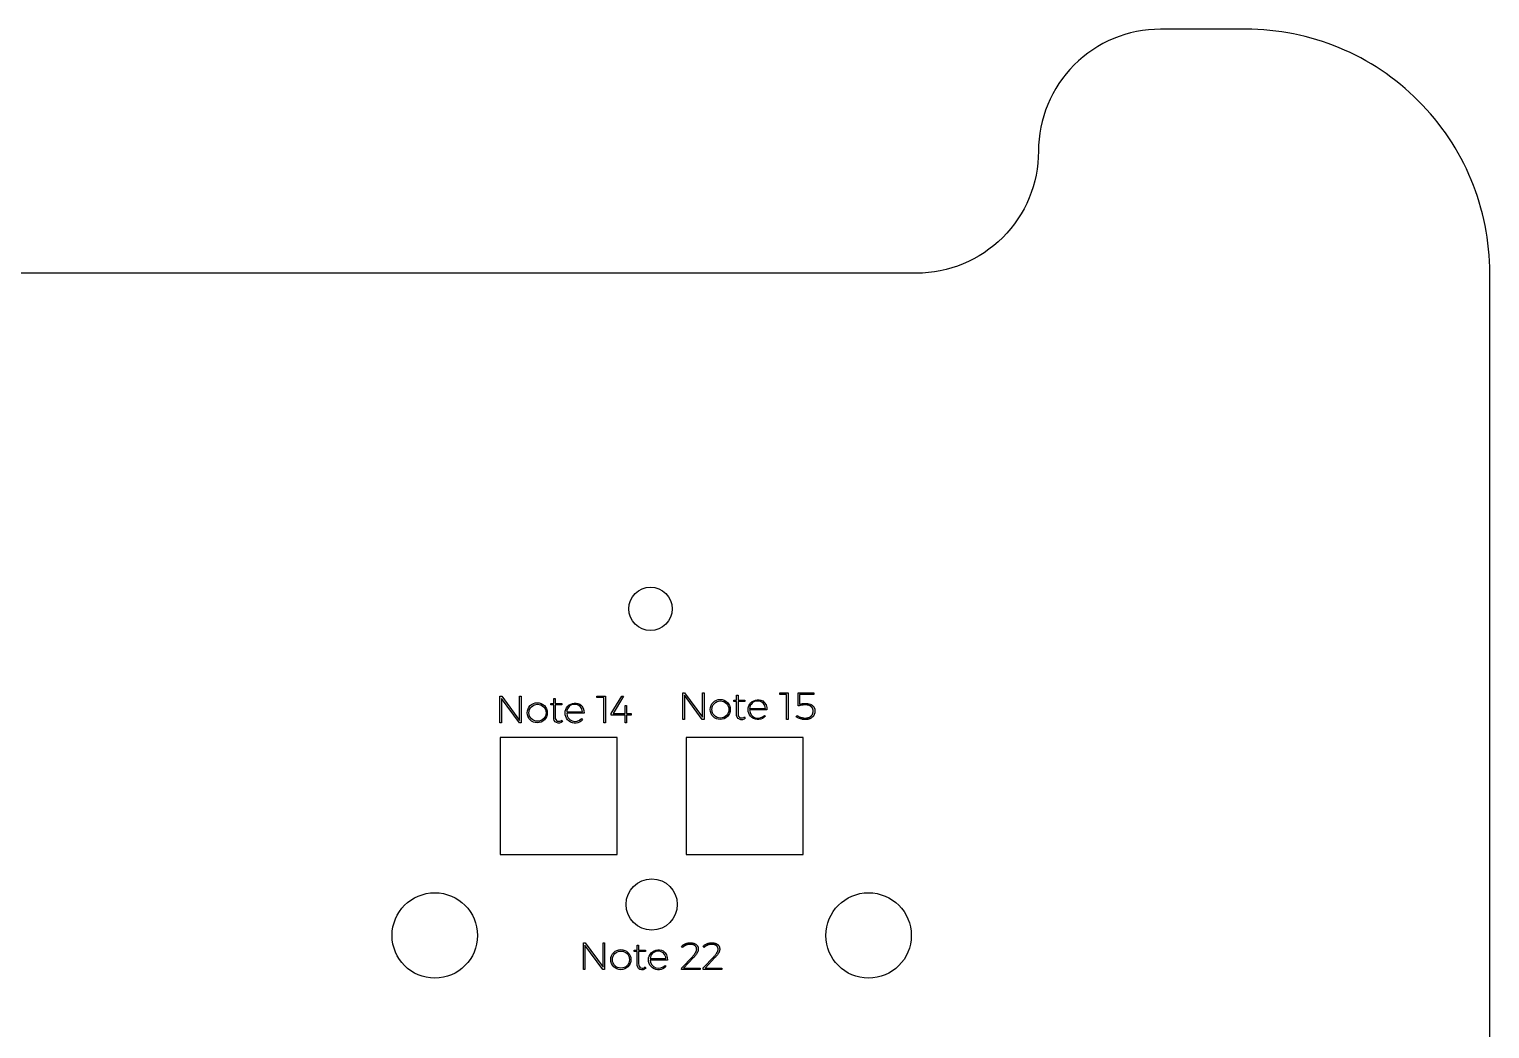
# Model space of a CAD drawing. Header units: millimetres. Extents: x -1043 to -744, y -1370 to -1206.
# Drawn here: x -864 to -744.3, y -1288.4 to -1206.5 of the extents above; entities that cross this region are included whole.
import ezdxf

# ---------------------------------------------------------------- set-up
doc = ezdxf.new("R2010")
doc.units = ezdxf.units.MM
doc.header["$MEASUREMENT"] = 0
doc.layers.add('Electronics$CUT3', color=178, linetype='Continuous', true_color=0x000000)
doc.layers.add('Electronics$ENGRAVE1', color=5, linetype='Continuous', true_color=0x0000ff)

msp = doc.modelspace()

# ---------------------------------------------------------------- linework, layer by layer
at = {"layer": 'Electronics$CUT3'}
msp.add_lwpolyline([(-1043.3, -1226.5), (-1043.3, -1350.34, 0.414214), (-1023.3, -1370.34), (-764.3, -1370.34, 0.414214), (-744.3, -1350.34), (-744.3, -1226.5, 0.414214), (-764.3, -1206.5), (-771.3, -1206.5, 0.414214), (-781.3, -1216.5, -0.414214), (-791.3, -1226.5), (-996.3, -1226.5, -0.414214), (-1006.3, -1216.5, 0.414214), (-1016.3, -1206.5), (-1023.3, -1206.5, 0.414214)], format="xyb", close=True, dxfattribs=at)
msp.add_lwpolyline([(-1043.3, -1226.5), (-1043.3, -1350.34, 0.414214), (-1023.3, -1370.34), (-764.3, -1370.34, 0.414214), (-744.3, -1350.34), (-744.3, -1226.5, 0.414214), (-764.3, -1206.5), (-771.3, -1206.5, 0.414214), (-781.3, -1216.5, -0.414214), (-791.3, -1226.5), (-996.3, -1226.5, -0.414214), (-1006.3, -1216.5, 0.414214), (-1016.3, -1206.5), (-1023.3, -1206.5, 0.414214)], format="xyb", close=True, dxfattribs=at)
for points in [[(-825.41, -1274.14), (-815.82, -1274.14), (-815.82, -1264.55), (-825.41, -1264.55)], [(-810.17, -1274.14), (-800.58, -1274.14), (-800.58, -1264.55), (-810.17, -1264.55)]]:
    msp.add_lwpolyline(points, close=True, dxfattribs=at)
for centre, radius in [((-813.1, -1254), 1.78), ((-813.1, -1254), 1.78), ((-813, -1278.23), 2.1), ((-830.78, -1280.77), 3.5), ((-795.22, -1280.77), 3.5)]:
    msp.add_circle(centre, radius, dxfattribs=at)
at = {"layer": 'Electronics$ENGRAVE1'}
for points in [[(-823.83, -1261.15), (-823.7, -1261.15), (-823.7, -1263.34), (-823.85, -1263.34), (-825.31, -1261.35), (-825.31, -1263.34), (-825.44, -1263.34), (-825.44, -1261.15), (-825.29, -1261.15), (-823.83, -1263.15)], [(-817.49, -1261.15), (-816.8, -1261.15), (-816.8, -1263.34), (-816.93, -1263.34), (-816.93, -1261.28), (-817.49, -1261.28)], [(-814.69, -1262.59), (-814.69, -1262.72), (-815.06, -1262.72), (-815.06, -1263.34), (-815.18, -1263.34), (-815.18, -1262.72), (-816.31, -1262.72), (-816.31, -1262.59), (-815.44, -1261.15), (-815.3, -1261.15), (-816.17, -1262.59), (-815.18, -1262.59), (-815.18, -1261.93), (-815.06, -1261.93), (-815.06, -1262.59)], [(-808.83, -1260.88), (-808.71, -1260.88), (-808.71, -1263.07), (-808.86, -1263.07), (-810.32, -1261.08), (-810.32, -1263.07), (-810.45, -1263.07), (-810.45, -1260.88), (-810.3, -1260.88), (-808.83, -1262.88)], [(-802.5, -1260.88), (-801.81, -1260.88), (-801.81, -1263.07), (-801.94, -1263.07), (-801.94, -1261.01), (-802.5, -1261.01)], [(-816.99, -1281.38), (-816.86, -1281.38), (-816.86, -1283.57), (-817.01, -1283.57), (-818.47, -1281.57), (-818.47, -1283.57), (-818.6, -1283.57), (-818.6, -1281.38), (-818.45, -1281.38), (-816.99, -1283.37)], [(-809.02, -1283.44), (-809.02, -1283.57), (-810.55, -1283.57), (-810.54, -1283.43), (-809.66, -1282.51), (-809.63, -1282.47), (-809.59, -1282.43), (-809.55, -1282.39), (-809.52, -1282.35), (-809.49, -1282.3), (-809.46, -1282.26), (-809.45, -1282.24), (-809.43, -1282.22), (-809.42, -1282.2), (-809.41, -1282.18), (-809.4, -1282.16), (-809.39, -1282.14), (-809.38, -1282.12), (-809.37, -1282.1), (-809.36, -1282.08), (-809.35, -1282.07), (-809.34, -1282.05), (-809.34, -1282.03), (-809.33, -1282.01), (-809.33, -1282), (-809.33, -1281.99), (-809.32, -1281.98), (-809.32, -1281.97), (-809.32, -1281.96), (-809.32, -1281.95), (-809.32, -1281.95), (-809.32, -1281.94), (-809.32, -1281.93), (-809.32, -1281.92), (-809.31, -1281.92), (-809.31, -1281.91), (-809.31, -1281.9), (-809.31, -1281.89), (-809.31, -1281.88), (-809.32, -1281.87), (-809.32, -1281.85), (-809.32, -1281.84), (-809.32, -1281.83), (-809.32, -1281.82), (-809.32, -1281.81), (-809.33, -1281.8), (-809.33, -1281.79), (-809.33, -1281.78), (-809.33, -1281.77), (-809.34, -1281.76), (-809.34, -1281.75), (-809.35, -1281.74), (-809.35, -1281.73), (-809.36, -1281.72), (-809.36, -1281.71), (-809.37, -1281.71), (-809.37, -1281.7), (-809.38, -1281.69), (-809.38, -1281.68), (-809.39, -1281.67), (-809.4, -1281.66), (-809.4, -1281.66), (-809.41, -1281.65), (-809.42, -1281.64), (-809.43, -1281.63), (-809.43, -1281.63), (-809.44, -1281.62), (-809.45, -1281.61), (-809.46, -1281.6), (-809.47, -1281.6), (-809.48, -1281.59), (-809.49, -1281.59), (-809.5, -1281.58), (-809.51, -1281.57), (-809.52, -1281.57), (-809.53, -1281.56), (-809.54, -1281.56), (-809.55, -1281.55), (-809.56, -1281.55), (-809.57, -1281.54), (-809.58, -1281.54), (-809.6, -1281.53), (-809.61, -1281.53), (-809.62, -1281.53), (-809.63, -1281.52), (-809.64, -1281.52), (-809.66, -1281.52), (-809.67, -1281.51), (-809.68, -1281.51), (-809.7, -1281.51), (-809.71, -1281.51), (-809.74, -1281.5), (-809.77, -1281.5), (-809.79, -1281.5), (-809.82, -1281.5), (-809.86, -1281.5), (-809.88, -1281.5), (-809.9, -1281.5), (-809.92, -1281.5), (-809.94, -1281.5), (-809.96, -1281.5), (-809.98, -1281.51), (-810, -1281.51), (-810.02, -1281.51), (-810.04, -1281.52), (-810.06, -1281.52), (-810.08, -1281.53), (-810.1, -1281.54), (-810.12, -1281.54), (-810.14, -1281.55), (-810.16, -1281.56), (-810.19, -1281.57), (-810.21, -1281.58), (-810.23, -1281.59), (-810.25, -1281.6), (-810.27, -1281.61), (-810.29, -1281.62), (-810.31, -1281.63), (-810.33, -1281.64), (-810.34, -1281.65), (-810.36, -1281.66), (-810.38, -1281.68), (-810.4, -1281.69), (-810.42, -1281.7), (-810.43, -1281.72), (-810.45, -1281.73), (-810.47, -1281.75), (-810.48, -1281.76), (-810.55, -1281.66), (-810.53, -1281.64), (-810.51, -1281.63), (-810.49, -1281.61), (-810.48, -1281.59), (-810.46, -1281.58), (-810.44, -1281.56), (-810.42, -1281.55), (-810.4, -1281.54), (-810.37, -1281.52), (-810.35, -1281.51), (-810.33, -1281.5), (-810.31, -1281.49), (-810.29, -1281.48), (-810.27, -1281.47), (-810.24, -1281.45), (-810.22, -1281.45), (-810.2, -1281.44), (-810.17, -1281.43), (-810.15, -1281.42), (-810.13, -1281.41), (-810.1, -1281.4), (-810.08, -1281.4), (-810.06, -1281.39), (-810.03, -1281.39), (-810.01, -1281.38), (-809.99, -1281.38), (-809.96, -1281.38), (-809.94, -1281.37), (-809.91, -1281.37), (-809.89, -1281.37), (-809.87, -1281.37), (-809.84, -1281.37), (-809.81, -1281.37), (-809.77, -1281.37), (-809.73, -1281.37), (-809.7, -1281.38), (-809.68, -1281.38), (-809.66, -1281.38), (-809.65, -1281.39), (-809.63, -1281.39), (-809.62, -1281.39), (-809.6, -1281.4), (-809.58, -1281.4), (-809.57, -1281.4), (-809.55, -1281.41), (-809.54, -1281.41), (-809.52, -1281.42), (-809.51, -1281.42), (-809.5, -1281.43), (-809.48, -1281.43), (-809.47, -1281.44), (-809.46, -1281.45), (-809.44, -1281.45), (-809.43, -1281.46), (-809.42, -1281.47), (-809.4, -1281.48), (-809.39, -1281.48), (-809.38, -1281.49), (-809.37, -1281.5), (-809.36, -1281.51), (-809.35, -1281.52), (-809.34, -1281.53), (-809.33, -1281.54), (-809.32, -1281.55), (-809.31, -1281.56), (-809.3, -1281.57), (-809.29, -1281.58), (-809.28, -1281.59), (-809.27, -1281.6), (-809.26, -1281.61), (-809.26, -1281.62), (-809.25, -1281.63), (-809.24, -1281.64), (-809.24, -1281.65), (-809.23, -1281.66), (-809.22, -1281.67), (-809.22, -1281.69), (-809.21, -1281.7), (-809.21, -1281.71), (-809.2, -1281.72), (-809.2, -1281.74), (-809.2, -1281.75), (-809.19, -1281.76), (-809.19, -1281.78), (-809.19, -1281.79), (-809.19, -1281.8), (-809.18, -1281.82), (-809.18, -1281.83), (-809.18, -1281.84), (-809.18, -1281.86), (-809.18, -1281.87), (-809.18, -1281.89), (-809.18, -1281.9), (-809.18, -1281.91), (-809.18, -1281.92), (-809.18, -1281.92), (-809.18, -1281.93), (-809.18, -1281.94), (-809.18, -1281.95), (-809.19, -1281.96), (-809.19, -1281.97), (-809.19, -1281.98), (-809.19, -1281.99), (-809.19, -1282), (-809.2, -1282.01), (-809.2, -1282.02), (-809.21, -1282.04), (-809.21, -1282.06), (-809.22, -1282.08), (-809.23, -1282.1), (-809.24, -1282.13), (-809.25, -1282.15), (-809.26, -1282.17), (-809.27, -1282.19), (-809.29, -1282.21), (-809.3, -1282.24), (-809.31, -1282.26), (-809.34, -1282.31), (-809.38, -1282.35), (-809.41, -1282.4), (-809.45, -1282.45), (-809.49, -1282.5), (-809.53, -1282.54), (-809.58, -1282.59), (-810.39, -1283.44)], [(-807.26, -1283.44), (-807.26, -1283.57), (-808.79, -1283.57), (-808.79, -1283.43), (-807.91, -1282.51), (-807.87, -1282.47), (-807.83, -1282.43), (-807.79, -1282.39), (-807.76, -1282.35), (-807.73, -1282.3), (-807.7, -1282.26), (-807.69, -1282.24), (-807.67, -1282.22), (-807.66, -1282.2), (-807.65, -1282.18), (-807.64, -1282.16), (-807.63, -1282.14), (-807.62, -1282.12), (-807.61, -1282.1), (-807.6, -1282.08), (-807.59, -1282.07), (-807.59, -1282.05), (-807.58, -1282.03), (-807.57, -1282.01), (-807.57, -1282), (-807.57, -1281.99), (-807.56, -1281.98), (-807.56, -1281.97), (-807.56, -1281.96), (-807.56, -1281.95), (-807.56, -1281.95), (-807.56, -1281.94), (-807.56, -1281.93), (-807.56, -1281.92), (-807.56, -1281.92), (-807.56, -1281.91), (-807.56, -1281.9), (-807.56, -1281.89), (-807.56, -1281.88), (-807.56, -1281.87), (-807.56, -1281.85), (-807.56, -1281.84), (-807.56, -1281.83), (-807.56, -1281.82), (-807.56, -1281.81), (-807.57, -1281.8), (-807.57, -1281.79), (-807.57, -1281.78), (-807.58, -1281.77), (-807.58, -1281.76), (-807.58, -1281.75), (-807.59, -1281.74), (-807.59, -1281.73), (-807.6, -1281.72), (-807.6, -1281.71), (-807.61, -1281.71), (-807.61, -1281.7), (-807.62, -1281.69), (-807.62, -1281.68), (-807.63, -1281.67), (-807.64, -1281.66), (-807.64, -1281.66), (-807.65, -1281.65), (-807.66, -1281.64), (-807.67, -1281.63), (-807.67, -1281.63), (-807.68, -1281.62), (-807.69, -1281.61), (-807.7, -1281.6), (-807.71, -1281.6), (-807.72, -1281.59), (-807.73, -1281.59), (-807.74, -1281.58), (-807.75, -1281.57), (-807.76, -1281.57), (-807.77, -1281.56), (-807.78, -1281.56), (-807.79, -1281.55), (-807.8, -1281.55), (-807.81, -1281.54), (-807.82, -1281.54), (-807.84, -1281.53), (-807.85, -1281.53), (-807.86, -1281.53), (-807.87, -1281.52), (-807.89, -1281.52), (-807.9, -1281.52), (-807.91, -1281.51), (-807.92, -1281.51), (-807.94, -1281.51), (-807.95, -1281.51), (-807.98, -1281.5), (-808.01, -1281.5), (-808.04, -1281.5), (-808.07, -1281.5), (-808.1, -1281.5), (-808.12, -1281.5), (-808.14, -1281.5), (-808.16, -1281.5), (-808.18, -1281.5), (-808.2, -1281.5), (-808.22, -1281.51), (-808.24, -1281.51), (-808.26, -1281.51), (-808.28, -1281.52), (-808.3, -1281.52), (-808.32, -1281.53), (-808.34, -1281.54), (-808.36, -1281.54), (-808.39, -1281.55), (-808.41, -1281.56), (-808.43, -1281.57), (-808.45, -1281.58), (-808.47, -1281.59), (-808.49, -1281.6), (-808.51, -1281.61), (-808.53, -1281.62), (-808.55, -1281.63), (-808.57, -1281.64), (-808.59, -1281.65), (-808.6, -1281.66), (-808.62, -1281.68), (-808.64, -1281.69), (-808.66, -1281.7), (-808.68, -1281.72), (-808.69, -1281.73), (-808.71, -1281.75), (-808.73, -1281.76), (-808.79, -1281.66), (-808.77, -1281.64), (-808.75, -1281.63), (-808.74, -1281.61), (-808.72, -1281.59), (-808.7, -1281.58), (-808.68, -1281.56), (-808.66, -1281.55), (-808.64, -1281.54), (-808.62, -1281.52), (-808.6, -1281.51), (-808.57, -1281.5), (-808.55, -1281.49), (-808.53, -1281.48), (-808.51, -1281.47), (-808.48, -1281.45), (-808.46, -1281.45), (-808.44, -1281.44), (-808.41, -1281.43), (-808.39, -1281.42), (-808.37, -1281.41), (-808.34, -1281.4), (-808.32, -1281.4), (-808.3, -1281.39), (-808.27, -1281.39), (-808.25, -1281.38), (-808.23, -1281.38), (-808.2, -1281.38), (-808.18, -1281.37), (-808.16, -1281.37), (-808.13, -1281.37), (-808.11, -1281.37), (-808.08, -1281.37), (-808.05, -1281.37), (-808.01, -1281.37), (-807.97, -1281.37), (-807.94, -1281.38), (-807.92, -1281.38), (-807.91, -1281.38), (-807.89, -1281.39), (-807.87, -1281.39), (-807.86, -1281.39), (-807.84, -1281.4), (-807.82, -1281.4), (-807.81, -1281.4), (-807.79, -1281.41), (-807.78, -1281.41), (-807.77, -1281.42), (-807.75, -1281.42), (-807.74, -1281.43), (-807.72, -1281.43), (-807.71, -1281.44), (-807.7, -1281.45), (-807.68, -1281.45), (-807.67, -1281.46), (-807.66, -1281.47), (-807.65, -1281.48), (-807.63, -1281.48), (-807.62, -1281.49), (-807.61, -1281.5), (-807.6, -1281.51), (-807.59, -1281.52), (-807.58, -1281.53), (-807.57, -1281.54), (-807.56, -1281.55), (-807.55, -1281.56), (-807.54, -1281.57), (-807.53, -1281.58), (-807.52, -1281.59), (-807.51, -1281.6), (-807.51, -1281.61), (-807.5, -1281.62), (-807.49, -1281.63), (-807.48, -1281.64), (-807.48, -1281.65), (-807.47, -1281.66), (-807.47, -1281.67), (-807.46, -1281.69), (-807.46, -1281.7), (-807.45, -1281.71), (-807.45, -1281.72), (-807.44, -1281.74), (-807.44, -1281.75), (-807.43, -1281.76), (-807.43, -1281.78), (-807.43, -1281.79), (-807.43, -1281.8), (-807.43, -1281.82), (-807.42, -1281.83), (-807.42, -1281.84), (-807.42, -1281.86), (-807.42, -1281.87), (-807.42, -1281.89), (-807.42, -1281.9), (-807.42, -1281.91), (-807.42, -1281.92), (-807.42, -1281.92), (-807.42, -1281.93), (-807.42, -1281.94), (-807.43, -1281.95), (-807.43, -1281.96), (-807.43, -1281.97), (-807.43, -1281.98), (-807.43, -1281.99), (-807.44, -1282), (-807.44, -1282.01), (-807.44, -1282.02), (-807.45, -1282.04), (-807.45, -1282.06), (-807.46, -1282.08), (-807.47, -1282.1), (-807.48, -1282.13), (-807.49, -1282.15), (-807.5, -1282.17), (-807.51, -1282.19), (-807.53, -1282.21), (-807.54, -1282.24), (-807.56, -1282.26), (-807.59, -1282.31), (-807.62, -1282.35), (-807.65, -1282.4), (-807.69, -1282.45), (-807.73, -1282.5), (-807.77, -1282.54), (-807.82, -1282.59), (-808.63, -1283.44)]]:
    msp.add_lwpolyline(points, close=True, dxfattribs=at)
for points in [[(-820.32, -1263.23, -0.750475), (-821.03, -1262.89), (-821.03, -1261.87), (-821.27, -1261.87), (-821.27, -1261.75), (-821.03, -1261.75), (-821.03, -1261.35), (-820.91, -1261.35), (-820.91, -1261.75), (-820.36, -1261.75), (-820.36, -1261.87), (-820.91, -1261.87), (-820.91, -1262.88, 0.724121), (-820.37, -1263.12)], [(-818.9, -1261.82, -0.26868), (-818.55, -1262.56), (-819.97, -1262.56, 0.675793), (-818.75, -1263), (-818.67, -1263.09, -2.057104)], [(-818.67, -1262.45, 0.952108), (-819.97, -1262.45)], [(-805.33, -1262.96, -0.750475), (-806.04, -1262.62), (-806.04, -1261.59), (-806.28, -1261.59), (-806.28, -1261.48), (-806.04, -1261.48), (-806.04, -1261.08), (-805.91, -1261.08), (-805.91, -1261.48), (-805.36, -1261.48), (-805.36, -1261.59), (-805.91, -1261.59), (-805.91, -1262.61, 0.724121), (-805.38, -1262.85)], [(-803.9, -1261.55, -0.26868), (-803.55, -1262.29), (-804.98, -1262.29, 0.675793), (-803.75, -1262.73), (-803.68, -1262.81, -2.057104)], [(-803.67, -1262.18, 0.952108), (-804.98, -1262.18)], [(-799.99, -1261.82), (-799.97, -1261.83), (-799.95, -1261.84), (-799.93, -1261.85), (-799.91, -1261.87), (-799.89, -1261.88), (-799.87, -1261.89), (-799.85, -1261.9), (-799.84, -1261.91), (-799.83, -1261.92), (-799.83, -1261.92), (-799.82, -1261.93), (-799.81, -1261.94), (-799.8, -1261.94), (-799.79, -1261.95), (-799.79, -1261.96), (-799.78, -1261.97), (-799.77, -1261.98), (-799.76, -1261.98), (-799.76, -1261.99), (-799.75, -1262), (-799.74, -1262.01), (-799.74, -1262.02), (-799.73, -1262.02), (-799.73, -1262.03), (-799.72, -1262.04), (-799.71, -1262.05), (-799.71, -1262.06), (-799.7, -1262.07), (-799.7, -1262.08), (-799.69, -1262.09), (-799.69, -1262.1), (-799.68, -1262.11), (-799.68, -1262.11), (-799.67, -1262.12), (-799.67, -1262.13), (-799.67, -1262.14), (-799.66, -1262.15), (-799.66, -1262.16), (-799.65, -1262.17), (-799.65, -1262.18), (-799.65, -1262.19), (-799.64, -1262.2), (-799.64, -1262.21), (-799.64, -1262.22), (-799.64, -1262.23), (-799.64, -1262.25), (-799.63, -1262.26), (-799.63, -1262.27), (-799.63, -1262.28), (-799.63, -1262.29), (-799.63, -1262.3), (-799.63, -1262.32), (-799.62, -1262.34), (-799.62, -1262.37), (-799.62, -1262.39), (-799.63, -1262.42), (-799.63, -1262.45), (-799.63, -1262.47), (-799.63, -1262.5), (-799.64, -1262.52), (-799.64, -1262.54), (-799.65, -1262.57), (-799.65, -1262.59), (-799.66, -1262.6), (-799.66, -1262.61), (-799.67, -1262.63), (-799.67, -1262.64), (-799.67, -1262.65), (-799.68, -1262.66), (-799.68, -1262.67), (-799.69, -1262.68), (-799.69, -1262.69), (-799.7, -1262.7), (-799.7, -1262.71), (-799.71, -1262.72), (-799.71, -1262.73), (-799.72, -1262.74), (-799.73, -1262.75), (-799.73, -1262.76), (-799.74, -1262.77), (-799.75, -1262.78), (-799.75, -1262.79), (-799.76, -1262.8), (-799.77, -1262.81), (-799.77, -1262.82), (-799.78, -1262.83), (-799.79, -1262.84), (-799.8, -1262.85), (-799.8, -1262.85), (-799.81, -1262.86), (-799.82, -1262.87), (-799.83, -1262.88), (-799.84, -1262.89), (-799.85, -1262.89), (-799.86, -1262.9), (-799.86, -1262.91), (-799.87, -1262.92), (-799.88, -1262.92), (-799.89, -1262.93), (-799.9, -1262.94), (-799.91, -1262.94), (-799.92, -1262.95), (-799.93, -1262.96), (-799.95, -1262.97), (-799.97, -1262.98), (-799.99, -1262.99), (-800.02, -1263), (-800.04, -1263.01), (-800.06, -1263.02), (-800.09, -1263.03), (-800.11, -1263.04), (-800.14, -1263.05), (-800.16, -1263.05), (-800.19, -1263.06), (-800.21, -1263.06), (-800.24, -1263.07), (-800.27, -1263.07), (-800.29, -1263.08), (-800.32, -1263.08), (-800.35, -1263.08), (-800.38, -1263.08), (-800.41, -1263.08), (-800.43, -1263.08), (-800.45, -1263.08), (-800.48, -1263.08), (-800.5, -1263.08), (-800.52, -1263.07), (-800.55, -1263.07), (-800.57, -1263.07), (-800.59, -1263.07), (-800.62, -1263.06), (-800.64, -1263.06), (-800.69, -1263.05), (-800.74, -1263.03), (-800.79, -1263.02), (-800.84, -1263), (-800.89, -1262.99), (-800.94, -1262.97), (-800.98, -1262.95), (-801.03, -1262.93), (-801.07, -1262.91), (-801.11, -1262.88), (-801.15, -1262.86), (-801.09, -1262.75), (-801.08, -1262.76), (-801.06, -1262.77), (-801.04, -1262.78), (-801.02, -1262.79), (-801, -1262.8), (-800.98, -1262.81), (-800.94, -1262.83), (-800.9, -1262.85), (-800.85, -1262.87), (-800.81, -1262.88), (-800.76, -1262.9), (-800.72, -1262.91), (-800.67, -1262.92), (-800.63, -1262.93), (-800.61, -1262.93), (-800.58, -1262.94), (-800.56, -1262.94), (-800.54, -1262.94), (-800.52, -1262.95), (-800.5, -1262.95), (-800.48, -1262.95), (-800.46, -1262.95), (-800.44, -1262.95), (-800.42, -1262.95), (-800.38, -1262.95), (-800.36, -1262.95), (-800.34, -1262.95), (-800.33, -1262.95), (-800.31, -1262.95), (-800.29, -1262.94), (-800.27, -1262.94), (-800.26, -1262.94), (-800.24, -1262.94), (-800.23, -1262.93), (-800.21, -1262.93), (-800.19, -1262.93), (-800.18, -1262.92), (-800.16, -1262.92), (-800.15, -1262.91), (-800.13, -1262.91), (-800.12, -1262.9), (-800.1, -1262.9), (-800.09, -1262.89), (-800.08, -1262.89), (-800.06, -1262.88), (-800.05, -1262.87), (-800.04, -1262.86), (-800.02, -1262.86), (-800.01, -1262.85), (-800, -1262.84), (-799.99, -1262.83), (-799.97, -1262.82), (-799.96, -1262.81), (-799.95, -1262.81), (-799.94, -1262.8), (-799.93, -1262.79), (-799.92, -1262.78), (-799.91, -1262.77), (-799.9, -1262.76), (-799.89, -1262.74), (-799.88, -1262.73), (-799.87, -1262.72), (-799.86, -1262.71), (-799.85, -1262.7), (-799.85, -1262.69), (-799.84, -1262.68), (-799.83, -1262.66), (-799.82, -1262.65), (-799.82, -1262.64), (-799.81, -1262.63), (-799.81, -1262.61), (-799.8, -1262.6), (-799.8, -1262.59), (-799.79, -1262.57), (-799.79, -1262.56), (-799.78, -1262.54), (-799.78, -1262.53), (-799.78, -1262.51), (-799.77, -1262.5), (-799.77, -1262.48), (-799.77, -1262.47), (-799.77, -1262.45), (-799.76, -1262.44), (-799.76, -1262.42), (-799.76, -1262.41), (-799.76, -1262.39), (-799.76, -1262.37), (-799.76, -1262.36), (-799.76, -1262.35), (-799.76, -1262.33), (-799.76, -1262.32), (-799.77, -1262.3), (-799.77, -1262.29), (-799.77, -1262.28), (-799.77, -1262.27), (-799.78, -1262.25), (-799.78, -1262.24), (-799.78, -1262.23), (-799.79, -1262.22), (-799.79, -1262.2), (-799.8, -1262.19), (-799.8, -1262.18), (-799.81, -1262.17), (-799.81, -1262.16), (-799.82, -1262.15), (-799.82, -1262.13), (-799.83, -1262.12), (-799.84, -1262.11), (-799.85, -1262.1), (-799.85, -1262.09), (-799.86, -1262.08), (-799.87, -1262.07), (-799.88, -1262.06), (-799.89, -1262.05), (-799.9, -1262.04), (-799.91, -1262.04), (-799.92, -1262.03), (-799.93, -1262.02), (-799.94, -1262.01), (-799.95, -1262), (-799.96, -1261.99), (-799.97, -1261.98), (-799.98, -1261.98), (-800, -1261.97), (-800.01, -1261.96), (-800.02, -1261.96), (-800.03, -1261.95), (-800.05, -1261.94), (-800.06, -1261.94), (-800.07, -1261.93), (-800.09, -1261.93), (-800.1, -1261.92), (-800.12, -1261.92), (-800.13, -1261.91), (-800.15, -1261.91), (-800.16, -1261.9), (-800.18, -1261.9), (-800.19, -1261.9), (-800.21, -1261.89), (-800.23, -1261.89), (-800.24, -1261.89), (-800.26, -1261.88), (-800.27, -1261.88), (-800.31, -1261.88), (-800.34, -1261.87), (-800.38, -1261.87), (-800.42, -1261.87), (-800.45, -1261.87), (-800.48, -1261.87), (-800.51, -1261.88), (-800.55, -1261.88), (-800.62, -1261.89), (-800.7, -1261.9), (-800.78, -1261.91), (-800.82, -1261.92), (-800.86, -1261.93), (-800.9, -1261.94), (-800.93, -1261.94), (-800.97, -1261.95), (-801, -1261.96), (-801, -1260.88), (-799.71, -1260.88), (-799.71, -1261.01), (-800.88, -1261.01), (-800.88, -1261.81, -0.150621)], [(-813.48, -1283.45, -0.750475), (-814.19, -1283.11), (-814.19, -1282.09), (-814.43, -1282.09), (-814.43, -1281.98), (-814.19, -1281.98), (-814.19, -1281.57), (-814.07, -1281.57), (-814.07, -1281.98), (-813.51, -1281.98), (-813.51, -1282.09), (-814.07, -1282.09), (-814.07, -1283.1, 0.724121), (-813.53, -1283.35)], [(-812.06, -1282.04, -0.26868), (-811.71, -1282.79), (-813.13, -1282.79, 0.675793), (-811.91, -1283.22), (-811.83, -1283.31, -2.057104)], [(-811.83, -1282.67, 0.952108), (-813.13, -1282.67)]]:
    msp.add_lwpolyline(points, format="xyb", close=True, dxfattribs=at)
for centre, radius in [((-822.38, -1262.52), 0.824), ((-822.36, -1262.52), 0.7), ((-807.38, -1262.25), 0.824), ((-807.37, -1262.25), 0.7), ((-815.53, -1282.75), 0.824), ((-815.52, -1282.75), 0.7)]:
    msp.add_circle(centre, radius, dxfattribs=at)

doc.saveas('drawing.dxf')
